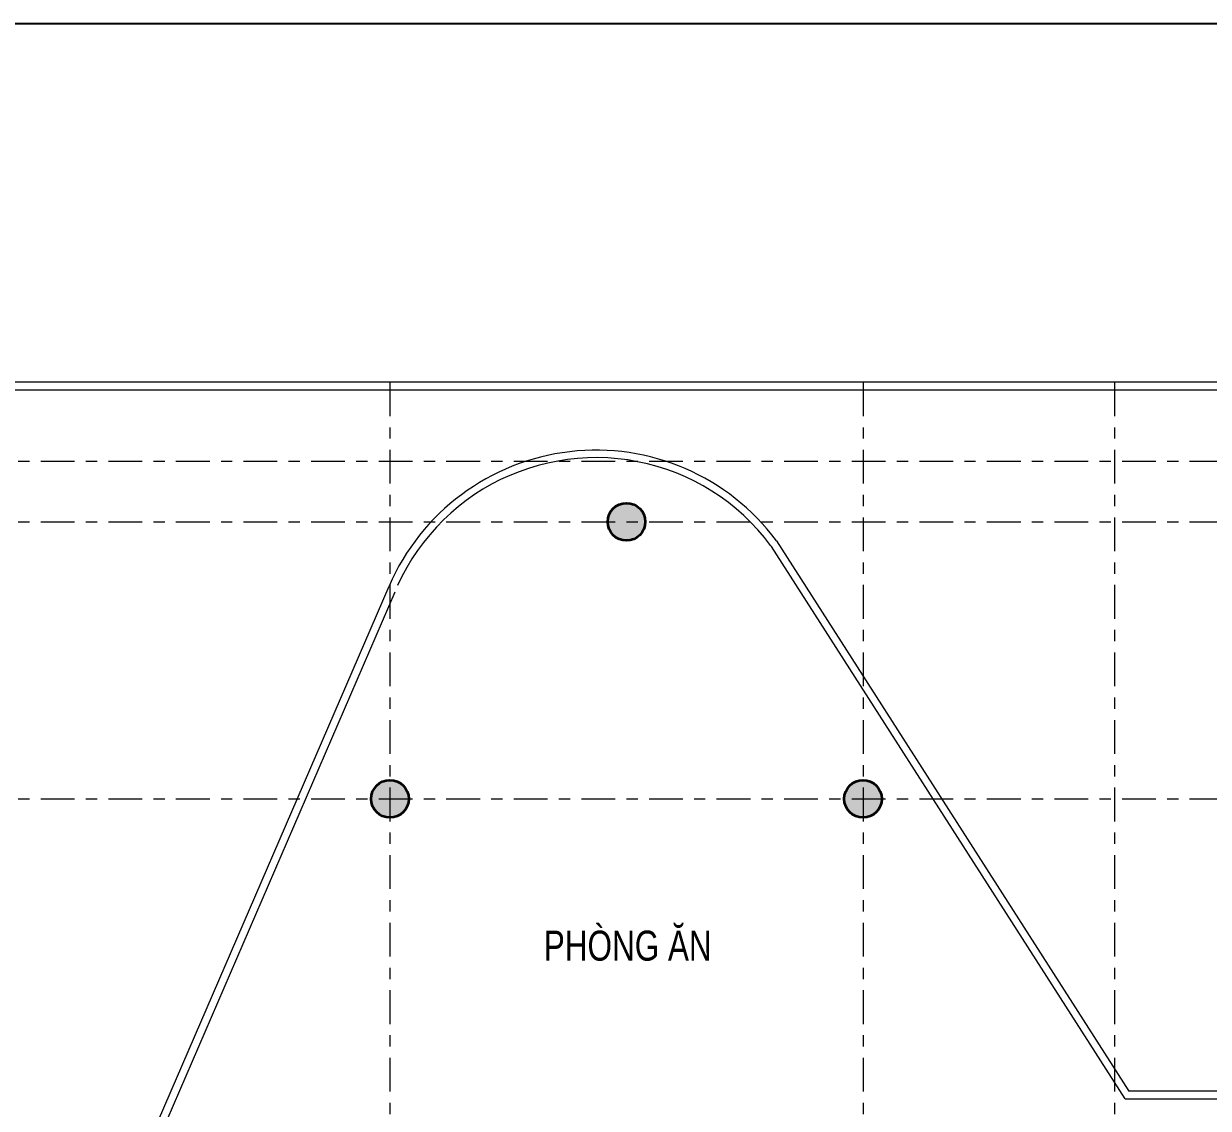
# Model space of a CAD drawing. Header units: millimetres. Extents: x 90964 to 877642, y 656808 to 1438307.
# Drawn here: x 338432 to 369984, y 761808 to 790710 of the extents above; entities that cross this region are included whole.
import ezdxf
from ezdxf.enums import TextEntityAlignment as Align

# ---------------------------------------------------------------- set-up
doc = ezdxf.new("R2010")
doc.units = ezdxf.units.MM
doc.header["$LTSCALE"] = 300
doc.linetypes.add('CENTER', pattern=[3, 1.5, -0.5, 0.5, -0.5])
doc.linetypes.add('Overhead', pattern=[3.96875, 2.38125, -1.5875])
doc.layers.get('Defpoints').update_dxf_attribs({"color": 6})
for name, color, linetype, lineweight in [('A-COT VACH', 2, 'Continuous', 35), ('A-HATCH', 251, 'Continuous', 5), ('A-TEXT', 9, 'Continuous', 18), ('A-TRUC', 250, 'CENTER', 5), ('A-WALL', 113, 'Continuous', 9), ('S-STRS-MBND', 31, 'Overhead', 9)]:
    doc.layers.add(name, color=color, linetype=linetype, lineweight=lineweight)
doc.styles.add('A1-arial', font='arial.ttf', dxfattribs={"width": 0.8})

msp = doc.modelspace()

# ---------------------------------------------------------------- hatches: boundary and pattern name
at = {"layer": 'A-HATCH'}
h = msp.add_hatch(color=256, dxfattribs=at)
h.dxf.hatch_style = 1
edge = h.paths.add_edge_path()
edge.add_arc((380087.6, 761053.8), 500, 0, 360)
edge = h.paths.add_edge_path()
edge.add_arc((367487.6, 761053.8), 500, 0, 360)
edge = h.paths.add_edge_path()
edge.add_arc((360787.7, 761053.8), 500, 0, 360)
edge = h.paths.add_edge_path()
edge.add_arc((360787.7, 752053.8), 500, 0, 360)
edge = h.paths.add_edge_path()
edge.add_arc((348187.6, 752053.8), 500, 0, 360)
edge = h.paths.add_edge_path()
edge.add_arc((348187.6, 761053.8), 500, 0, 360)
edge = h.paths.add_edge_path()
edge.add_arc((348187.6, 770053.8), 500, 0, 360)
edge = h.paths.add_edge_path()
edge.add_arc((354487.7, 777437.4), 500, 0, 360)
edge = h.paths.add_edge_path()
edge.add_arc((360787.7, 770053.8), 500, 0, 360)

# ---------------------------------------------------------------- linework, layer by layer
at = {"layer": 'A-COT VACH'}
for centre in [(354487.7, 777437.4), (348187.6, 770053.8), (360787.7, 770053.8)]:
    msp.add_circle(centre, 500, dxfattribs=at)
at = {"layer": 'A-TRUC', "ltscale": 2}
for p, q in [((348187.6, 781153.8), (348187.6, 750053.8)), ((360787.7, 781153.8), (360787.7, 750053.8)), ((367487.6, 781153.8), (367487.6, 750053.8)), ((333487.6, 779053.8), (414087.6, 779053.8)), ((333487.6, 777437.4), (414087.6, 777437.4)), ((333487.6, 770053.8), (414087.6, 770053.8))]:
    msp.add_line(p, q, dxfattribs=at)
at = {"layer": 'A-WALL', "lineweight": 18}
for p, q in [((358485.3, 776928.8), (367868, 762262.8)), ((358349.6, 776776.1), (358324.9, 776809.3)), ((367767.6, 762062.8), (358349.6, 776776.1)), ((339999.1, 756797), (348163.3, 775722.5)), ((348313.9, 775564.4), (340222.9, 756811)), ((367767.6, 762062.8), (379807.7, 762062.8)), ((379707.2, 762262.8), (367868, 762262.8))]:
    msp.add_line(p, q, dxfattribs=at)
at = {"layer": 'A-WALL', "lineweight": 18, "flags": 128}
msp.add_lwpolyline([(358324.9, 776809.3), (358160.2, 777020.2), (357986, 777223.3), (357802.6, 777418), (357610.5, 777604.2), (357409.9, 777781.2), (357201.4, 777948.9), (356985.4, 778106.7), (356762.3, 778254.4), (356532.7, 778391.7), (356296.9, 778518.2), (356055.6, 778633.7), (355809.2, 778738), (355558.3, 778830.8), (355303.4, 778911.9), (355045, 778981.2), (354783.6, 779038.5), (354519.9, 779083.7), (354254.4, 779116.7), (353987.7, 779137.4), (353720.3, 779145.7), (353452.8, 779141.8), (353185.7, 779125.5), (352919.7, 779096.9), (352655.3, 779056), (352393.1, 779003.1), (352133.6, 778938), (351877.3, 778861.1), (351624.9, 778772.5), (351376.8, 778672.3), (351133.7, 778560.7), (350895.9, 778438.1), (350664, 778304.6), (350438.5, 778160.6), (350219.9, 778006.4), (350008.7, 777842.2), (349805.2, 777668.5), (349610, 777485.5), (349423.5, 777293.8), (349245.9, 777093.6), (349077.8, 776885.5), (348919.5, 776669.9), (348771.2, 776447.1), (348633.4, 776217.8), (348506.4, 775982.4), (348390.3, 775741.4)], dxfattribs=at)
at = {"layer": 'A-WALL', "lineweight": 18}
msp.add_arc((353672.5, 773345.9), 6000, 36.66537, 156.66537, dxfattribs=at)
at = {"layer": 'Defpoints', "color": 1}
msp.add_lwpolyline([(294836.5, 685109.8), (444169.9, 685109.8), (444169.9, 790709.8), (294836.5, 790709.8)], close=True, dxfattribs=at)
at = {"layer": 'S-STRS-MBND', "linetype": 'Continuous'}
msp.add_line((414087.6, 781153.8), (333487.6, 781153.8), dxfattribs=at)
at = {"layer": 'S-STRS-MBND', "color": 250, "linetype": 'Continuous'}
msp.add_lwpolyline([(341213.3, 750253.8), (333687.6, 750253.8), (333687.6, 780953.8), (413887.6, 780953.8), (413887.6, 750253.8), (406361.9, 750253.8)], dxfattribs=at)

# ---------------------------------------------------------------- texts
at = {"layer": 'A-TEXT', "style": 'A1-arial', "width": 0.75}
msp.add_text('PHÒNG ĂN', height=800, dxfattribs=at).set_placement((354521, 765743), align=Align.CENTER)

doc.saveas('drawing.dxf')
